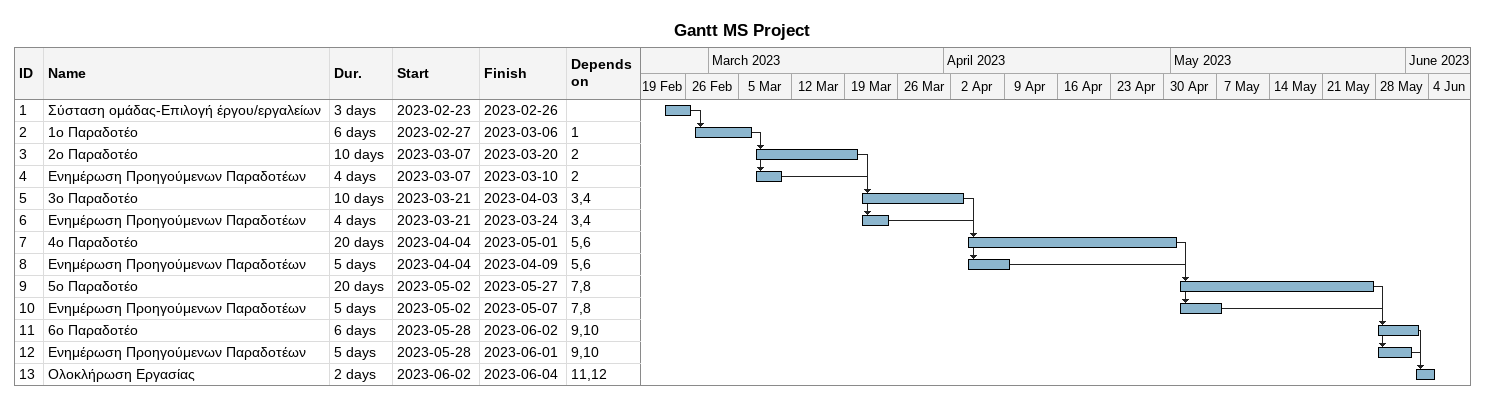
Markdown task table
Gantt MS Project

| ID | Task | Duration | Start | Finish | Predecessors |
|---|---|---|---|---|---|
| 1 | Σύσταση ομάδας-Επιλογή έργου/εργαλείων | 3d | 2023-02-23 | 2023-02-26 |  |
| 2 | 1ο Παραδοτέο | 6d | 2023-02-27 | 2023-03-06 | 1 |
| 3 | 2ο Παραδοτέο | 10d | 2023-03-07 | 2023-03-20 | 2 |
| 4 | Ενημέρωση Προηγούμενων Παραδοτέων | 4d | 2023-03-07 | 2023-03-10 | 2 |
| 5 | 3ο Παραδοτέο | 10d | 2023-03-21 | 2023-04-03 | 3, 4 |
| 6 | Ενημέρωση Προηγούμενων Παραδοτέων | 4d | 2023-03-21 | 2023-03-24 | 3, 4 |
| 7 | 4ο Παραδοτέο | 20d | 2023-04-04 | 2023-05-01 | 5, 6 |
| 8 | Ενημέρωση Προηγούμενων Παραδοτέων | 5d | 2023-04-04 | 2023-04-09 | 5, 6 |
| 9 | 5ο Παραδοτέο | 20d | 2023-05-02 | 2023-05-27 | 7, 8 |
| 10 | Ενημέρωση Προηγούμενων Παραδοτέων | 5d | 2023-05-02 | 2023-05-07 | 7, 8 |
| 11 | 6ο Παραδοτέο | 6d | 2023-05-28 | 2023-06-02 | 9, 10 |
| 12 | Ενημέρωση Προηγούμενων Παραδοτέων | 5d | 2023-05-28 | 2023-06-01 | 9, 10 |
| 13 | Ολοκλήρωση Εργασίας | 2d | 2023-06-02 | 2023-06-04 | 11, 12 |
